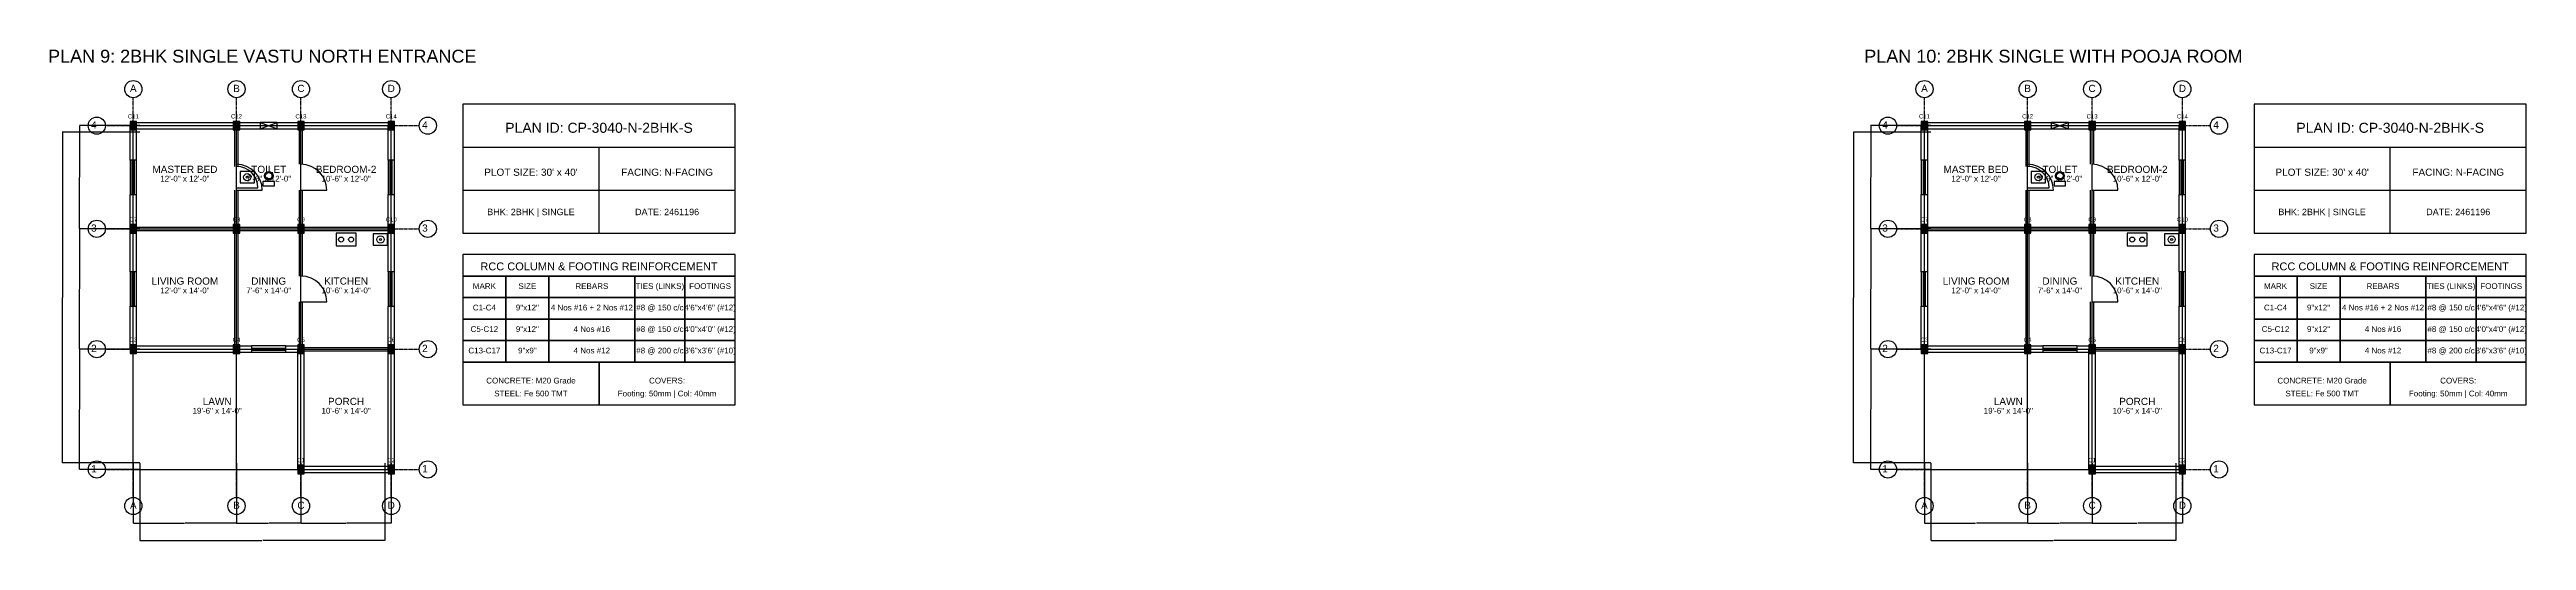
# Model space of a CAD drawing. Header units: inches. Extents: x -134 to 23580, y -99 to 23207.
# Drawn here: x 19883 to 23340, y -99 to 586 of the extents above; entities that cross this region are included whole.
import ezdxf
from ezdxf.enums import TextEntityAlignment as Align

# ---------------------------------------------------------------- set-up
doc = ezdxf.new("R2010")
doc.units = ezdxf.units.IN
doc.header["$MEASUREMENT"] = 0
doc.linetypes.add('CENTER', pattern=[2, 1.25, -0.25, 0.25, -0.25])
for name, color, linetype in [('A-COL-HATCH', 251, 'Continuous'), ('A-COLUMN', 1, 'Continuous'), ('A-DIM', 5, 'Continuous'), ('A-DOOR', 30, 'Continuous'), ('A-FIXTURE', 8, 'Continuous'), ('A-TEXT', 2, 'Continuous'), ('A-WALL-EXT', 7, 'Continuous'), ('A-WALL-INT', 9, 'Continuous'), ('A-WINDOW', 4, 'Continuous'), ('S-BEAM-FRAMING', 2, 'Continuous'), ('S-BUBBLE', 4, 'Continuous'), ('S-GRID-CENTER', 8, 'CENTER'), ('S-TABLE', 7, 'Continuous'), ('S-TEXT', 3, 'Continuous')]:
    doc.layers.add(name, color=color, linetype=linetype)
doc.styles.get("Standard").update_dxf_attribs({"font": 'arial.ttf'})
doc.dimstyles.get("Standard").update_dxf_attribs({"dimtxt": 0.18, "dimasz": 0.18, "dimexe": 0.18, "dimexo": 0.0625, "dimgap": 0.09, "dimtad": 0, "dimtih": 1, "dimtoh": 1, "dimdec": 4, "dimzin": 0, "dimdsep": 46, "dimtxsty": 'Standard', "dimcen": 0.09, "dimadec": 0, "dimazin": 0, "dimtfac": 1, "dimtdec": 4, "dimtofl": 0, "dimtmove": 0, "dimatfit": 3, "dimfxl": 1, "dimtolj": 1, "dimtzin": 0, "dimarcsym": 0})

# ---------------------------------------------------------------- blocks, each defined once
blk = doc.blocks.new('*D115')
at = {"layer": 'A-DIM', "color": 0, "lineweight": -2, "transparency": 16777216}
for p, q in [((20000, 8.9), (20000, -75.2)), ((20144, 8.9), (20144, -75.2)), ((20000.2, -75), (20071.4, -75)), ((20143.8, -75), (20072.6, -75))]:
    blk.add_line(p, q, dxfattribs=at)
at = {"layer": 'A-DIM', "color": 0, "transparency": 16777216}
for points in [[(20000.2, -75), (20000.2, -75), (20000, -75)], [(20143.8, -75), (20143.8, -75), (20144, -75)]]:
    blk.add_solid(points, dxfattribs=at)
at = {"layer": 'Defpoints', "color": 0, "transparency": 16777216}
for p in [(20000, 9), (20144, 9), (20144, -75)]:
    blk.add_point(p, dxfattribs=at)
at = {"layer": 'A-DIM', "color": 0, "transparency": 16777216, "insert": (20072, -75), "char_height": 0.18, "attachment_point": 5}
blk.add_mtext('\\A1;144.0000', dxfattribs=at)
blk = doc.blocks.new('*D116')
at = {"layer": 'A-DIM', "color": 0, "lineweight": -2, "transparency": 16777216}
for p, q in [((20144, 8.9), (20144, -75.2)), ((20234, 8.9), (20234, -75.2)), ((20144.2, -75), (20188.5, -75)), ((20233.8, -75), (20189.5, -75))]:
    blk.add_line(p, q, dxfattribs=at)
at = {"layer": 'A-DIM', "color": 0, "transparency": 16777216}
for points in [[(20144.2, -75), (20144.2, -75), (20144, -75)], [(20233.8, -75), (20233.8, -75), (20234, -75)]]:
    blk.add_solid(points, dxfattribs=at)
at = {"layer": 'Defpoints', "color": 0, "transparency": 16777216}
for p in [(20144, 9), (20234, 9), (20234, -75)]:
    blk.add_point(p, dxfattribs=at)
at = {"layer": 'A-DIM', "color": 0, "transparency": 16777216, "insert": (20189, -75), "char_height": 0.18, "attachment_point": 5}
blk.add_mtext('\\A1;90.0000', dxfattribs=at)
blk = doc.blocks.new('*D117')
at = {"layer": 'A-DIM', "color": 0, "lineweight": -2, "transparency": 16777216}
for p, q in [((20234, 8.9), (20234, -75.2)), ((20360, 8.9), (20360, -75.2)), ((20234.2, -75), (20296.4, -75)), ((20359.8, -75), (20297.6, -75))]:
    blk.add_line(p, q, dxfattribs=at)
at = {"layer": 'A-DIM', "color": 0, "transparency": 16777216}
for points in [[(20234.2, -75), (20234.2, -75), (20234, -75)], [(20359.8, -75), (20359.8, -75), (20360, -75)]]:
    blk.add_solid(points, dxfattribs=at)
at = {"layer": 'Defpoints', "color": 0, "transparency": 16777216}
for p in [(20234, 9), (20360, 9), (20360, -75)]:
    blk.add_point(p, dxfattribs=at)
at = {"layer": 'A-DIM', "color": 0, "transparency": 16777216, "insert": (20297, -75), "char_height": 0.18, "attachment_point": 5}
blk.add_mtext('\\A1;126.0000', dxfattribs=at)
blk = doc.blocks.new('*D118')
at = {"layer": 'A-DIM', "color": 0, "lineweight": -2, "transparency": 16777216}
for p, q in [((20009, 8.9), (20009, -99.2)), ((20351, 8.9), (20351, -99.2)), ((20009.2, -99), (20179.4, -99)), ((20350.8, -99), (20180.6, -99))]:
    blk.add_line(p, q, dxfattribs=at)
at = {"layer": 'A-DIM', "color": 0, "transparency": 16777216}
for points in [[(20009.2, -99), (20009.2, -99), (20009, -99)], [(20350.8, -99), (20350.8, -99), (20351, -99)]]:
    blk.add_solid(points, dxfattribs=at)
at = {"layer": 'Defpoints', "color": 0, "transparency": 16777216}
for p in [(20009, 9), (20351, 9), (20351, -99)]:
    blk.add_point(p, dxfattribs=at)
at = {"layer": 'A-DIM', "color": 0, "transparency": 16777216, "insert": (20180, -99), "char_height": 0.18, "attachment_point": 5}
blk.add_mtext('\\A1;342.0000', dxfattribs=at)
blk = doc.blocks.new('*D119')
at = {"layer": 'A-DIM', "color": 0, "lineweight": -2, "transparency": 16777216}
for p, q in [((20008.9, 168), (19924.8, 168)), ((19925, 167.8), (19925, 84.2)), ((19925, 0.2), (19925, 83.8)), ((20008.9, 0), (19924.8, 0))]:
    blk.add_line(p, q, dxfattribs=at)
at = {"layer": 'A-DIM', "color": 0, "transparency": 16777216}
for points in [[(19925, 167.8), (19925, 167.8), (19925, 168)], [(19925, 0.2), (19925, 0.2), (19925, 0)]]:
    blk.add_solid(points, dxfattribs=at)
at = {"layer": 'Defpoints', "color": 0, "transparency": 16777216}
for p in [(19925, 168), (20009, 168), (20009, 0)]:
    blk.add_point(p, dxfattribs=at)
at = {"layer": 'A-DIM', "color": 0, "transparency": 16777216, "insert": (19925, 84), "char_height": 0.18, "attachment_point": 5}
blk.add_mtext('\\A1;168.0000', dxfattribs=at)
blk = doc.blocks.new('*D120')
at = {"layer": 'A-DIM', "color": 0, "lineweight": -2, "transparency": 16777216}
for p, q in [((20008.9, 336), (19924.8, 336)), ((19925, 335.8), (19925, 252.2)), ((19925, 168.2), (19925, 251.8)), ((20008.9, 168), (19924.8, 168))]:
    blk.add_line(p, q, dxfattribs=at)
at = {"layer": 'A-DIM', "color": 0, "transparency": 16777216}
for points in [[(19925, 335.8), (19925, 335.8), (19925, 336)], [(19925, 168.2), (19925, 168.2), (19925, 168)]]:
    blk.add_solid(points, dxfattribs=at)
at = {"layer": 'Defpoints', "color": 0, "transparency": 16777216}
for p in [(19925, 336), (20009, 336), (20009, 168)]:
    blk.add_point(p, dxfattribs=at)
at = {"layer": 'A-DIM', "color": 0, "transparency": 16777216, "insert": (19925, 252), "char_height": 0.18, "attachment_point": 5}
blk.add_mtext('\\A1;168.0000', dxfattribs=at)
blk = doc.blocks.new('*D121')
at = {"layer": 'A-DIM', "color": 0, "lineweight": -2, "transparency": 16777216}
for p, q in [((20008.9, 480), (19924.8, 480)), ((19925, 479.8), (19925, 408.2)), ((19925, 336.2), (19925, 407.8)), ((20008.9, 336), (19924.8, 336))]:
    blk.add_line(p, q, dxfattribs=at)
at = {"layer": 'A-DIM', "color": 0, "transparency": 16777216}
for points in [[(19925, 479.8), (19925, 479.8), (19925, 480)], [(19925, 336.2), (19925, 336.2), (19925, 336)]]:
    blk.add_solid(points, dxfattribs=at)
at = {"layer": 'Defpoints', "color": 0, "transparency": 16777216}
for p in [(19925, 480), (20009, 480), (20009, 336)]:
    blk.add_point(p, dxfattribs=at)
at = {"layer": 'A-DIM', "color": 0, "transparency": 16777216, "insert": (19925, 408), "char_height": 0.18, "attachment_point": 5}
blk.add_mtext('\\A1;144.0000', dxfattribs=at)
blk = doc.blocks.new('*D122')
at = {"layer": 'A-DIM', "color": 0, "lineweight": -2, "transparency": 16777216}
for p, q in [((20008.9, 471), (19900.8, 471)), ((19901, 470.8), (19901, 240.2)), ((19901, 9.2), (19901, 239.8)), ((20008.9, 9), (19900.8, 9))]:
    blk.add_line(p, q, dxfattribs=at)
at = {"layer": 'A-DIM', "color": 0, "transparency": 16777216}
for points in [[(19901, 470.8), (19901, 470.8), (19901, 471)], [(19901, 9.2), (19901, 9.2), (19901, 9)]]:
    blk.add_solid(points, dxfattribs=at)
at = {"layer": 'Defpoints', "color": 0, "transparency": 16777216}
for p in [(19901, 471), (20009, 471), (20009, 9)]:
    blk.add_point(p, dxfattribs=at)
at = {"layer": 'A-DIM', "color": 0, "transparency": 16777216, "insert": (19901, 240), "char_height": 0.18, "attachment_point": 5}
blk.add_mtext('\\A1;462.0000', dxfattribs=at)
blk = doc.blocks.new('*D123')
at = {"layer": 'A-DIM', "color": 0, "lineweight": -2, "transparency": 16777216}
for p, q in [((22500, 8.9), (22500, -75.2)), ((22644, 8.9), (22644, -75.2)), ((22500.2, -75), (22571.4, -75)), ((22643.8, -75), (22572.6, -75))]:
    blk.add_line(p, q, dxfattribs=at)
at = {"layer": 'A-DIM', "color": 0, "transparency": 16777216}
for points in [[(22500.2, -75), (22500.2, -75), (22500, -75)], [(22643.8, -75), (22643.8, -75), (22644, -75)]]:
    blk.add_solid(points, dxfattribs=at)
at = {"layer": 'Defpoints', "color": 0, "transparency": 16777216}
for p in [(22500, 9), (22644, 9), (22644, -75)]:
    blk.add_point(p, dxfattribs=at)
at = {"layer": 'A-DIM', "color": 0, "transparency": 16777216, "insert": (22572, -75), "char_height": 0.18, "attachment_point": 5}
blk.add_mtext('\\A1;144.0000', dxfattribs=at)
blk = doc.blocks.new('*D124')
at = {"layer": 'A-DIM', "color": 0, "lineweight": -2, "transparency": 16777216}
for p, q in [((22644, 8.9), (22644, -75.2)), ((22734, 8.9), (22734, -75.2)), ((22644.2, -75), (22688.5, -75)), ((22733.8, -75), (22689.5, -75))]:
    blk.add_line(p, q, dxfattribs=at)
at = {"layer": 'A-DIM', "color": 0, "transparency": 16777216}
for points in [[(22644.2, -75), (22644.2, -75), (22644, -75)], [(22733.8, -75), (22733.8, -75), (22734, -75)]]:
    blk.add_solid(points, dxfattribs=at)
at = {"layer": 'Defpoints', "color": 0, "transparency": 16777216}
for p in [(22644, 9), (22734, 9), (22734, -75)]:
    blk.add_point(p, dxfattribs=at)
at = {"layer": 'A-DIM', "color": 0, "transparency": 16777216, "insert": (22689, -75), "char_height": 0.18, "attachment_point": 5}
blk.add_mtext('\\A1;90.0000', dxfattribs=at)
blk = doc.blocks.new('*D125')
at = {"layer": 'A-DIM', "color": 0, "lineweight": -2, "transparency": 16777216}
for p, q in [((22734, 8.9), (22734, -75.2)), ((22860, 8.9), (22860, -75.2)), ((22734.2, -75), (22796.4, -75)), ((22859.8, -75), (22797.6, -75))]:
    blk.add_line(p, q, dxfattribs=at)
at = {"layer": 'A-DIM', "color": 0, "transparency": 16777216}
for points in [[(22734.2, -75), (22734.2, -75), (22734, -75)], [(22859.8, -75), (22859.8, -75), (22860, -75)]]:
    blk.add_solid(points, dxfattribs=at)
at = {"layer": 'Defpoints', "color": 0, "transparency": 16777216}
for p in [(22734, 9), (22860, 9), (22860, -75)]:
    blk.add_point(p, dxfattribs=at)
at = {"layer": 'A-DIM', "color": 0, "transparency": 16777216, "insert": (22797, -75), "char_height": 0.18, "attachment_point": 5}
blk.add_mtext('\\A1;126.0000', dxfattribs=at)
blk = doc.blocks.new('*D126')
at = {"layer": 'A-DIM', "color": 0, "lineweight": -2, "transparency": 16777216}
for p, q in [((22509, 8.9), (22509, -99.2)), ((22851, 8.9), (22851, -99.2)), ((22509.2, -99), (22679.4, -99)), ((22850.8, -99), (22680.6, -99))]:
    blk.add_line(p, q, dxfattribs=at)
at = {"layer": 'A-DIM', "color": 0, "transparency": 16777216}
for points in [[(22509.2, -99), (22509.2, -99), (22509, -99)], [(22850.8, -99), (22850.8, -99), (22851, -99)]]:
    blk.add_solid(points, dxfattribs=at)
at = {"layer": 'Defpoints', "color": 0, "transparency": 16777216}
for p in [(22509, 9), (22851, 9), (22851, -99)]:
    blk.add_point(p, dxfattribs=at)
at = {"layer": 'A-DIM', "color": 0, "transparency": 16777216, "insert": (22680, -99), "char_height": 0.18, "attachment_point": 5}
blk.add_mtext('\\A1;342.0000', dxfattribs=at)
blk = doc.blocks.new('*D127')
at = {"layer": 'A-DIM', "color": 0, "lineweight": -2, "transparency": 16777216}
for p, q in [((22508.9, 168), (22424.8, 168)), ((22425, 167.8), (22425, 84.2)), ((22425, 0.2), (22425, 83.8)), ((22508.9, 0), (22424.8, 0))]:
    blk.add_line(p, q, dxfattribs=at)
at = {"layer": 'A-DIM', "color": 0, "transparency": 16777216}
for points in [[(22425, 167.8), (22425, 167.8), (22425, 168)], [(22425, 0.2), (22425, 0.2), (22425, 0)]]:
    blk.add_solid(points, dxfattribs=at)
at = {"layer": 'Defpoints', "color": 0, "transparency": 16777216}
for p in [(22425, 168), (22509, 168), (22509, 0)]:
    blk.add_point(p, dxfattribs=at)
at = {"layer": 'A-DIM', "color": 0, "transparency": 16777216, "insert": (22425, 84), "char_height": 0.18, "attachment_point": 5}
blk.add_mtext('\\A1;168.0000', dxfattribs=at)
blk = doc.blocks.new('*D128')
at = {"layer": 'A-DIM', "color": 0, "lineweight": -2, "transparency": 16777216}
for p, q in [((22508.9, 336), (22424.8, 336)), ((22425, 335.8), (22425, 252.2)), ((22425, 168.2), (22425, 251.8)), ((22508.9, 168), (22424.8, 168))]:
    blk.add_line(p, q, dxfattribs=at)
at = {"layer": 'A-DIM', "color": 0, "transparency": 16777216}
for points in [[(22425, 335.8), (22425, 335.8), (22425, 336)], [(22425, 168.2), (22425, 168.2), (22425, 168)]]:
    blk.add_solid(points, dxfattribs=at)
at = {"layer": 'Defpoints', "color": 0, "transparency": 16777216}
for p in [(22425, 336), (22509, 336), (22509, 168)]:
    blk.add_point(p, dxfattribs=at)
at = {"layer": 'A-DIM', "color": 0, "transparency": 16777216, "insert": (22425, 252), "char_height": 0.18, "attachment_point": 5}
blk.add_mtext('\\A1;168.0000', dxfattribs=at)
blk = doc.blocks.new('*D129')
at = {"layer": 'A-DIM', "color": 0, "lineweight": -2, "transparency": 16777216}
for p, q in [((22508.9, 480), (22424.8, 480)), ((22425, 479.8), (22425, 408.2)), ((22425, 336.2), (22425, 407.8)), ((22508.9, 336), (22424.8, 336))]:
    blk.add_line(p, q, dxfattribs=at)
at = {"layer": 'A-DIM', "color": 0, "transparency": 16777216}
for points in [[(22425, 479.8), (22425, 479.8), (22425, 480)], [(22425, 336.2), (22425, 336.2), (22425, 336)]]:
    blk.add_solid(points, dxfattribs=at)
at = {"layer": 'Defpoints', "color": 0, "transparency": 16777216}
for p in [(22425, 480), (22509, 480), (22509, 336)]:
    blk.add_point(p, dxfattribs=at)
at = {"layer": 'A-DIM', "color": 0, "transparency": 16777216, "insert": (22425, 408), "char_height": 0.18, "attachment_point": 5}
blk.add_mtext('\\A1;144.0000', dxfattribs=at)
blk = doc.blocks.new('*D130')
at = {"layer": 'A-DIM', "color": 0, "lineweight": -2, "transparency": 16777216}
for p, q in [((22508.9, 471), (22400.8, 471)), ((22401, 470.8), (22401, 240.2)), ((22401, 9.2), (22401, 239.8)), ((22508.9, 9), (22400.8, 9))]:
    blk.add_line(p, q, dxfattribs=at)
at = {"layer": 'A-DIM', "color": 0, "transparency": 16777216}
for points in [[(22401, 470.8), (22401, 470.8), (22401, 471)], [(22401, 9.2), (22401, 9.2), (22401, 9)]]:
    blk.add_solid(points, dxfattribs=at)
at = {"layer": 'Defpoints', "color": 0, "transparency": 16777216}
for p in [(22401, 471), (22509, 471), (22509, 9)]:
    blk.add_point(p, dxfattribs=at)
at = {"layer": 'A-DIM', "color": 0, "transparency": 16777216, "insert": (22401, 240), "char_height": 0.18, "attachment_point": 5}
blk.add_mtext('\\A1;462.0000', dxfattribs=at)

msp = doc.modelspace()

# ---------------------------------------------------------------- linework, layer by layer
at = {"layer": 'A-COL-HATCH'}
for points in [[(19995.5, 474), (20004.5, 474), (19995.5, 486), (20004.5, 486)], [(20139.5, 474), (20148.5, 474), (20139.5, 486), (20148.5, 486)], [(20229.5, 474), (20238.5, 474), (20229.5, 486), (20238.5, 486)], [(20355.5, 474), (20364.5, 474), (20355.5, 486), (20364.5, 486)], [(22495.5, 474), (22504.5, 474), (22495.5, 486), (22504.5, 486)], [(22639.5, 474), (22648.5, 474), (22639.5, 486), (22648.5, 486)], [(22729.5, 474), (22738.5, 474), (22729.5, 486), (22738.5, 486)], [(22855.5, 474), (22864.5, 474), (22855.5, 486), (22864.5, 486)], [(19995.5, 330), (20004.5, 330), (19995.5, 342), (20004.5, 342)], [(20139.5, 330), (20148.5, 330), (20139.5, 342), (20148.5, 342)], [(20229.5, 330), (20238.5, 330), (20229.5, 342), (20238.5, 342)], [(20355.5, 330), (20364.5, 330), (20355.5, 342), (20364.5, 342)], [(22495.5, 330), (22504.5, 330), (22495.5, 342), (22504.5, 342)], [(22639.5, 330), (22648.5, 330), (22639.5, 342), (22648.5, 342)], [(22729.5, 330), (22738.5, 330), (22729.5, 342), (22738.5, 342)], [(22855.5, 330), (22864.5, 330), (22855.5, 342), (22864.5, 342)], [(19995.5, 162), (20004.5, 162), (19995.5, 174), (20004.5, 174)], [(20139.5, 162), (20148.5, 162), (20139.5, 174), (20148.5, 174)], [(20229.5, 162), (20238.5, 162), (20229.5, 174), (20238.5, 174)], [(20355.5, 162), (20364.5, 162), (20355.5, 174), (20364.5, 174)], [(22495.5, 162), (22504.5, 162), (22495.5, 174), (22504.5, 174)], [(22639.5, 162), (22648.5, 162), (22639.5, 174), (22648.5, 174)], [(22729.5, 162), (22738.5, 162), (22729.5, 174), (22738.5, 174)], [(22855.5, 162), (22864.5, 162), (22855.5, 174), (22864.5, 174)], [(20229.5, -6), (20238.5, -6), (20229.5, 6), (20238.5, 6)], [(20355.5, -6), (20364.5, -6), (20355.5, 6), (20364.5, 6)], [(22729.5, -6), (22738.5, -6), (22729.5, 6), (22738.5, 6)], [(22855.5, -6), (22864.5, -6), (22855.5, 6), (22864.5, 6)]]:
    msp.add_solid(points, dxfattribs=at)
at = {"layer": 'A-COLUMN'}
for points in [[(19995.5, 474), (20004.5, 474), (20004.5, 486), (19995.5, 486)], [(20139.5, 474), (20148.5, 474), (20148.5, 486), (20139.5, 486)], [(20229.5, 474), (20238.5, 474), (20238.5, 486), (20229.5, 486)], [(20355.5, 474), (20364.5, 474), (20364.5, 486), (20355.5, 486)], [(22495.5, 474), (22504.5, 474), (22504.5, 486), (22495.5, 486)], [(22639.5, 474), (22648.5, 474), (22648.5, 486), (22639.5, 486)], [(22729.5, 474), (22738.5, 474), (22738.5, 486), (22729.5, 486)], [(22855.5, 474), (22864.5, 474), (22864.5, 486), (22855.5, 486)], [(19995.5, 330), (20004.5, 330), (20004.5, 342), (19995.5, 342)], [(20139.5, 330), (20148.5, 330), (20148.5, 342), (20139.5, 342)], [(20229.5, 330), (20238.5, 330), (20238.5, 342), (20229.5, 342)], [(20355.5, 330), (20364.5, 330), (20364.5, 342), (20355.5, 342)], [(22495.5, 330), (22504.5, 330), (22504.5, 342), (22495.5, 342)], [(22639.5, 330), (22648.5, 330), (22648.5, 342), (22639.5, 342)], [(22729.5, 330), (22738.5, 330), (22738.5, 342), (22729.5, 342)], [(22855.5, 330), (22864.5, 330), (22864.5, 342), (22855.5, 342)], [(19995.5, 162), (20004.5, 162), (20004.5, 174), (19995.5, 174)], [(20139.5, 162), (20148.5, 162), (20148.5, 174), (20139.5, 174)], [(20229.5, 162), (20238.5, 162), (20238.5, 174), (20229.5, 174)], [(20355.5, 162), (20364.5, 162), (20364.5, 174), (20355.5, 174)], [(22495.5, 162), (22504.5, 162), (22504.5, 174), (22495.5, 174)], [(22639.5, 162), (22648.5, 162), (22648.5, 174), (22639.5, 174)], [(22729.5, 162), (22738.5, 162), (22738.5, 174), (22729.5, 174)], [(22855.5, 162), (22864.5, 162), (22864.5, 174), (22855.5, 174)], [(20229.5, -6), (20238.5, -6), (20238.5, 6), (20229.5, 6)], [(20355.5, -6), (20364.5, -6), (20364.5, 6), (20355.5, 6)], [(22729.5, -6), (22738.5, -6), (22738.5, 6), (22729.5, 6)], [(22855.5, -6), (22864.5, -6), (22864.5, 6), (22855.5, 6)]]:
    msp.add_lwpolyline(points, close=True, dxfattribs=at)
at = {"layer": 'A-DOOR'}
for p, q in [((20144, 393), (20174, 393)), ((20144, 390), (20180, 390)), ((20234, 390), (20270, 390)), ((22644, 393), (22674, 393)), ((22644, 390), (22680, 390)), ((22734, 390), (22770, 390)), ((20234, 234), (20270, 234)), ((22734, 234), (22770, 234))]:
    msp.add_line(p, q, dxfattribs=at)
for centre, radius in [((20144, 390), 36), ((20144, 393), 30), ((20234, 390), 36), ((22644, 390), 36), ((22644, 393), 30), ((22734, 390), 36), ((20234, 234), 36), ((22734, 234), 36)]:
    msp.add_arc(centre, radius, 0, 90, dxfattribs=at)
at = {"layer": 'A-FIXTURE'}
for points in [[(20149, 400), (20169, 400), (20169, 416), (20149, 416)], [(22649, 400), (22669, 400), (22669, 416), (22649, 416)], [(20181, 396), (20197, 396), (20197, 402), (20181, 402)], [(22681, 396), (22697, 396), (22697, 402), (22681, 402)], [(20283, 312), (20311, 312), (20311, 330), (20283, 330)], [(20335, 313), (20355, 313), (20355, 329), (20335, 329)], [(22783, 312), (22811, 312), (22811, 330), (22783, 330)], [(22835, 313), (22855, 313), (22855, 329), (22835, 329)]]:
    msp.add_lwpolyline(points, close=True, dxfattribs=at)
for centre, radius in [((20189, 410), 6), ((22689, 410), 6), ((20159, 408), 5), ((20159, 408), 1.5), ((20189, 410), 4.5), ((22659, 408), 5), ((22659, 408), 1.5), ((22689, 410), 4.5), ((20290, 321), 3.5), ((20304, 321), 3.5), ((20345, 321), 5), ((20345, 321), 1.5), ((22790, 321), 3.5), ((22804, 321), 3.5), ((22845, 321), 5), ((22845, 321), 1.5)]:
    msp.add_circle(centre, radius, dxfattribs=at)
at = {"layer": 'A-WALL-EXT'}
for p, q in [((20000, 484.5), (20144, 484.5)), ((20144, 484.5), (20177, 484.5)), ((20201, 484.5), (20234, 484.5)), ((20234, 484.5), (20360, 484.5)), ((22500, 484.5), (22644, 484.5)), ((22644, 484.5), (22677, 484.5)), ((22701, 484.5), (22734, 484.5)), ((22734, 484.5), (22860, 484.5)), ((19995.5, 432), (19995.5, 480)), ((20000, 475.5), (20144, 475.5)), ((20004.5, 432), (20004.5, 480)), ((20144, 475.5), (20177, 475.5)), ((20201, 475.5), (20234, 475.5)), ((20234, 475.5), (20360, 475.5)), ((20355.5, 432), (20355.5, 480)), ((20364.5, 432), (20364.5, 480)), ((20460, 450), (20840, 450)), ((20650, 330), (20650, 450)), ((22495.5, 432), (22495.5, 480)), ((22500, 475.5), (22644, 475.5)), ((22504.5, 432), (22504.5, 480)), ((22644, 475.5), (22677, 475.5)), ((22701, 475.5), (22734, 475.5)), ((22734, 475.5), (22860, 475.5)), ((22855.5, 432), (22855.5, 480)), ((22864.5, 432), (22864.5, 480)), ((22960, 450), (23340, 450)), ((23150, 330), (23150, 450)), ((19995.5, 336), (19995.5, 384)), ((20004.5, 336), (20004.5, 384)), ((20355.5, 336), (20355.5, 384)), ((20364.5, 336), (20364.5, 384)), ((20460, 390), (20840, 390)), ((22495.5, 336), (22495.5, 384)), ((22504.5, 336), (22504.5, 384)), ((22855.5, 336), (22855.5, 384)), ((22864.5, 336), (22864.5, 384)), ((22960, 390), (23340, 390)), ((19995.5, 276), (19995.5, 336)), ((20004.5, 276), (20004.5, 336)), ((20355.5, 276), (20355.5, 336)), ((20364.5, 276), (20364.5, 336)), ((22495.5, 276), (22495.5, 336)), ((22504.5, 276), (22504.5, 336)), ((22855.5, 276), (22855.5, 336)), ((22864.5, 276), (22864.5, 336)), ((19995.5, 168), (19995.5, 228)), ((20004.5, 168), (20004.5, 228)), ((20355.5, 168), (20355.5, 228)), ((20364.5, 168), (20364.5, 228)), ((22495.5, 168), (22495.5, 228)), ((22504.5, 168), (22504.5, 228)), ((22855.5, 168), (22855.5, 228)), ((22864.5, 168), (22864.5, 228)), ((20000, 172.5), (20144, 172.5)), ((20000, 163.5), (20144, 163.5)), ((20144, 172.5), (20165, 172.5)), ((20144, 163.5), (20165, 163.5)), ((20213, 172.5), (20234, 172.5)), ((20213, 163.5), (20234, 163.5)), ((20229.5, 0), (20229.5, 168)), ((20238.5, 0), (20238.5, 168)), ((20355.5, 0), (20355.5, 168)), ((20364.5, 0), (20364.5, 168)), ((22500, 172.5), (22644, 172.5)), ((22500, 163.5), (22644, 163.5)), ((22644, 172.5), (22665, 172.5)), ((22644, 163.5), (22665, 163.5)), ((22713, 172.5), (22734, 172.5)), ((22713, 163.5), (22734, 163.5)), ((22729.5, 0), (22729.5, 168)), ((22738.5, 0), (22738.5, 168)), ((22855.5, 0), (22855.5, 168)), ((22864.5, 0), (22864.5, 168)), ((20234, 4.5), (20360, 4.5)), ((22734, 4.5), (22860, 4.5)), ((20234, -4.5), (20360, -4.5)), ((22734, -4.5), (22860, -4.5))]:
    msp.add_line(p, q, dxfattribs=at)
for points in [[(20460, 330), (20840, 330), (20840, 510), (20460, 510)], [(22960, 330), (23340, 330), (23340, 510), (22960, 510)]]:
    msp.add_lwpolyline(points, close=True, dxfattribs=at)
at = {"layer": 'A-WALL-INT'}
for p, q in [((20141.75, 423), (20141.75, 480)), ((20146.25, 423), (20146.25, 480)), ((20231.75, 426), (20231.75, 480)), ((20236.25, 426), (20236.25, 480)), ((22641.75, 423), (22641.75, 480)), ((22646.25, 423), (22646.25, 480)), ((22731.75, 426), (22731.75, 480)), ((22736.25, 426), (22736.25, 480)), ((20141.75, 336), (20141.75, 390)), ((20146.25, 336), (20146.25, 390)), ((20231.75, 336), (20231.75, 390)), ((20236.25, 336), (20236.25, 390)), ((22641.75, 336), (22641.75, 390)), ((22646.25, 336), (22646.25, 390)), ((22731.75, 336), (22731.75, 390)), ((22736.25, 336), (22736.25, 390)), ((20000, 338.25), (20144, 338.25)), ((20000, 333.75), (20144, 333.75)), ((20141.75, 168), (20141.75, 336)), ((20144, 338.25), (20234, 338.25)), ((20144, 333.75), (20234, 333.75)), ((20146.25, 168), (20146.25, 336)), ((20231.75, 270), (20231.75, 336)), ((20234, 338.25), (20360, 338.25)), ((20234, 333.75), (20360, 333.75)), ((20236.25, 270), (20236.25, 336)), ((22500, 338.25), (22644, 338.25)), ((22500, 333.75), (22644, 333.75)), ((22641.75, 168), (22641.75, 336)), ((22644, 338.25), (22734, 338.25)), ((22644, 333.75), (22734, 333.75)), ((22646.25, 168), (22646.25, 336)), ((22731.75, 270), (22731.75, 336)), ((22734, 338.25), (22860, 338.25)), ((22734, 333.75), (22860, 333.75)), ((22736.25, 270), (22736.25, 336)), ((20231.75, 168), (20231.75, 234)), ((20236.25, 168), (20236.25, 234)), ((22731.75, 168), (22731.75, 234)), ((22736.25, 168), (22736.25, 234)), ((20234, 170.25), (20360, 170.25)), ((20234, 165.75), (20360, 165.75)), ((22734, 170.25), (22860, 170.25)), ((22734, 165.75), (22860, 165.75))]:
    msp.add_line(p, q, dxfattribs=at)
at = {"layer": 'A-WINDOW'}
for p, q in [((20177, 475.5), (20201, 484.5)), ((20177, 484.5), (20201, 475.5)), ((22677, 475.5), (22701, 484.5)), ((22677, 484.5), (22701, 475.5)), ((19998.5, 384), (19998.5, 432)), ((20001.5, 384), (20001.5, 432)), ((20358.5, 384), (20358.5, 432)), ((20361.5, 384), (20361.5, 432)), ((22498.5, 384), (22498.5, 432)), ((22501.5, 384), (22501.5, 432)), ((22858.5, 384), (22858.5, 432)), ((22861.5, 384), (22861.5, 432)), ((19998.5, 228), (19998.5, 276)), ((20001.5, 228), (20001.5, 276)), ((20358.5, 228), (20358.5, 276)), ((20361.5, 228), (20361.5, 276)), ((22498.5, 228), (22498.5, 276)), ((22501.5, 228), (22501.5, 276)), ((22858.5, 228), (22858.5, 276)), ((22861.5, 228), (22861.5, 276)), ((20165, 169.5), (20213, 169.5)), ((20165, 166.5), (20213, 166.5)), ((22665, 169.5), (22713, 169.5)), ((22665, 166.5), (22713, 166.5))]:
    msp.add_line(p, q, dxfattribs=at)
for points in [[(20177, 475.5), (20201, 475.5), (20201, 484.5), (20177, 484.5)], [(22677, 475.5), (22701, 475.5), (22701, 484.5), (22677, 484.5)], [(19995.5, 384), (20004.5, 384), (20004.5, 432), (19995.5, 432)], [(20355.5, 384), (20364.5, 384), (20364.5, 432), (20355.5, 432)], [(22495.5, 384), (22504.5, 384), (22504.5, 432), (22495.5, 432)], [(22855.5, 384), (22864.5, 384), (22864.5, 432), (22855.5, 432)], [(19995.5, 228), (20004.5, 228), (20004.5, 276), (19995.5, 276)], [(20355.5, 228), (20364.5, 228), (20364.5, 276), (20355.5, 276)], [(22495.5, 228), (22504.5, 228), (22504.5, 276), (22495.5, 276)], [(22855.5, 228), (22864.5, 228), (22864.5, 276), (22855.5, 276)], [(20165, 163.5), (20213, 163.5), (20213, 172.5), (20165, 172.5)], [(22665, 163.5), (22713, 163.5), (22713, 172.5), (22665, 172.5)]]:
    msp.add_lwpolyline(points, close=True, dxfattribs=at)
at = {"layer": 'S-BEAM-FRAMING'}
for p, q in [((20000, 0), (20000, 480)), ((20000, 480), (20360, 480)), ((20144, 0), (20144, 480)), ((20234, 0), (20234, 480)), ((20360, 0), (20360, 480)), ((22500, 0), (22500, 480)), ((22500, 480), (22860, 480)), ((22644, 0), (22644, 480)), ((22734, 0), (22734, 480)), ((22860, 0), (22860, 480)), ((20000, 336), (20360, 336)), ((22500, 336), (22860, 336)), ((20000, 168), (20360, 168)), ((22500, 168), (22860, 168)), ((20000, 0), (20360, 0)), ((22500, 0), (22860, 0))]:
    msp.add_line(p, q, dxfattribs=at)
at = {"layer": 'S-BUBBLE'}
for centre in [(20000, 531), (20144, 531), (20234, 531), (20360, 531), (22500, 531), (22644, 531), (22734, 531), (22860, 531), (19949, 480), (20411, 480), (22449, 480), (22911, 480), (19949, 336), (20411, 336), (22449, 336), (22911, 336), (19949, 168), (20411, 168), (22449, 168), (22911, 168), (19949, 0), (20411, 0), (22449, 0), (22911, 0), (20000, -51), (20144, -51), (20234, -51), (20360, -51), (22500, -51), (22644, -51), (22734, -51), (22860, -51)]:
    msp.add_circle(centre, 12, dxfattribs=at)
at = {"layer": 'S-GRID-CENTER'}
for p, q in [((20000, -39), (20000, 519)), ((20144, -39), (20144, 519)), ((20234, -39), (20234, 519)), ((20360, -39), (20360, 519)), ((22500, -39), (22500, 519)), ((22644, -39), (22644, 519)), ((22734, -39), (22734, 519)), ((22860, -39), (22860, 519)), ((19961, 480), (20399, 480)), ((22461, 480), (22899, 480)), ((19961, 336), (20399, 336)), ((22461, 336), (22899, 336)), ((19961, 168), (20399, 168)), ((22461, 168), (22899, 168)), ((19961, 0), (20399, 0)), ((22461, 0), (22899, 0))]:
    msp.add_line(p, q, dxfattribs=at)
at = {"layer": 'S-TABLE'}
for points in [[(20460, 270), (20840, 270), (20840, 300), (20460, 300)], [(22960, 270), (23340, 270), (23340, 300), (22960, 300)], [(20460, 240), (20520, 240), (20520, 270), (20460, 270)], [(20520, 240), (20580, 240), (20580, 270), (20520, 270)], [(20580, 240), (20700, 240), (20700, 270), (20580, 270)], [(20700, 240), (20770, 240), (20770, 270), (20700, 270)], [(20770, 240), (20840, 240), (20840, 270), (20770, 270)], [(22960, 240), (23020, 240), (23020, 270), (22960, 270)], [(23020, 240), (23080, 240), (23080, 270), (23020, 270)], [(23080, 240), (23200, 240), (23200, 270), (23080, 270)], [(23200, 240), (23270, 240), (23270, 270), (23200, 270)], [(23270, 240), (23340, 240), (23340, 270), (23270, 270)], [(20460, 210), (20520, 210), (20520, 240), (20460, 240)], [(20460, 180), (20520, 180), (20520, 210), (20460, 210)], [(20520, 210), (20580, 210), (20580, 240), (20520, 240)], [(20520, 180), (20580, 180), (20580, 210), (20520, 210)], [(20580, 210), (20700, 210), (20700, 240), (20580, 240)], [(20580, 180), (20700, 180), (20700, 210), (20580, 210)], [(20700, 210), (20770, 210), (20770, 240), (20700, 240)], [(20700, 180), (20770, 180), (20770, 210), (20700, 210)], [(20770, 210), (20840, 210), (20840, 240), (20770, 240)], [(20770, 180), (20840, 180), (20840, 210), (20770, 210)], [(22960, 210), (23020, 210), (23020, 240), (22960, 240)], [(22960, 180), (23020, 180), (23020, 210), (22960, 210)], [(23020, 210), (23080, 210), (23080, 240), (23020, 240)], [(23020, 180), (23080, 180), (23080, 210), (23020, 210)], [(23080, 210), (23200, 210), (23200, 240), (23080, 240)], [(23080, 180), (23200, 180), (23200, 210), (23080, 210)], [(23200, 210), (23270, 210), (23270, 240), (23200, 240)], [(23200, 180), (23270, 180), (23270, 210), (23200, 210)], [(23270, 210), (23340, 210), (23340, 240), (23270, 240)], [(23270, 180), (23340, 180), (23340, 210), (23270, 210)], [(20460, 150), (20520, 150), (20520, 180), (20460, 180)], [(20520, 150), (20580, 150), (20580, 180), (20520, 180)], [(20580, 150), (20700, 150), (20700, 180), (20580, 180)], [(20700, 150), (20770, 150), (20770, 180), (20700, 180)], [(20770, 150), (20840, 150), (20840, 180), (20770, 180)], [(22960, 150), (23020, 150), (23020, 180), (22960, 180)], [(23020, 150), (23080, 150), (23080, 180), (23020, 180)], [(23080, 150), (23200, 150), (23200, 180), (23080, 180)], [(23200, 150), (23270, 150), (23270, 180), (23200, 180)], [(23270, 150), (23340, 150), (23340, 180), (23270, 180)], [(20460, 90), (20650, 90), (20650, 150), (20460, 150)], [(20650, 90), (20840, 90), (20840, 150), (20650, 150)], [(22960, 90), (23150, 90), (23150, 150), (22960, 150)], [(23150, 90), (23340, 90), (23340, 150), (23150, 150)]]:
    msp.add_lwpolyline(points, close=True, dxfattribs=at)

# ---------------------------------------------------------------- texts
at = {"layer": 'A-TEXT'}
for s, height, p in [('PLAN 9: 2BHK SINGLE VASTU NORTH ENTRANCE', 18, (20180, 568)), ('PLAN 10: 2BHK SINGLE WITH POOJA ROOM', 18, (22680, 568)), ('C11', 6, (20000, 490)), ('C12', 6, (20144, 490)), ('C13', 6, (20234, 490)), ('C14', 6, (20360, 490)), ('PLAN ID: CP-3040-N-2BHK-S', 14, (20650, 470)), ('C11', 6, (22500, 490)), ('C12', 6, (22644, 490)), ('C13', 6, (22734, 490)), ('C14', 6, (22860, 490)), ('PLAN ID: CP-3040-N-2BHK-S', 14, (23150, 470)), ('MASTER BED', 10, (20072, 414)), ('TOILET', 10, (20189, 414)), ('BEDROOM-2', 10, (20297, 414)), ("PLOT SIZE: 30' x 40'", 10, (20555, 410)), ('FACING: N-FACING', 10, (20745, 410)), ('MASTER BED', 10, (22572, 414)), ('TOILET', 10, (22689, 414)), ('BEDROOM-2', 10, (22797, 414)), ("PLOT SIZE: 30' x 40'", 10, (23055, 410)), ('FACING: N-FACING', 10, (23245, 410)), ('12\'-0" x 12\'-0"', 8, (20072, 402)), ('7\'-6" x 12\'-0"', 8, (20189, 402)), ('10\'-6" x 12\'-0"', 8, (20297, 402)), ('12\'-0" x 12\'-0"', 8, (22572, 402)), ('7\'-6" x 12\'-0"', 8, (22689, 402)), ('10\'-6" x 12\'-0"', 8, (22797, 402)), ('C7', 6, (20000, 346)), ('C8', 6, (20144, 346)), ('C9', 6, (20234, 346)), ('C10', 6, (20360, 346)), ('BHK: 2BHK | SINGLE', 9, (20555, 355)), ('DATE: 2461196', 9, (20745, 355)), ('C7', 6, (22500, 346)), ('C8', 6, (22644, 346)), ('C9', 6, (22734, 346)), ('C10', 6, (22860, 346)), ('BHK: 2BHK | SINGLE', 9, (23055, 355)), ('DATE: 2461196', 9, (23245, 355)), ('LIVING ROOM', 10, (20072, 258)), ('12\'-0" x 14\'-0"', 8, (20072, 246)), ('7\'-6" x 14\'-0"', 8, (20189, 246)), ('DINING', 10, (20189, 258)), ('10\'-6" x 14\'-0"', 8, (20297, 246)), ('KITCHEN', 10, (20297, 258)), ('LIVING ROOM', 10, (22572, 258)), ('12\'-0" x 14\'-0"', 8, (22572, 246)), ('7\'-6" x 14\'-0"', 8, (22689, 246)), ('DINING', 10, (22689, 258)), ('10\'-6" x 14\'-0"', 8, (22797, 246)), ('KITCHEN', 10, (22797, 258)), ('C3', 6, (20000, 178)), ('C4', 6, (20144, 178)), ('C5', 6, (20234, 178)), ('C6', 6, (20360, 178)), ('C3', 6, (22500, 178)), ('C4', 6, (22644, 178)), ('C5', 6, (22734, 178)), ('C6', 6, (22860, 178)), ('19\'-6" x 14\'-0"', 8, (20117, 78)), ('LAWN', 10, (20117, 90)), ('10\'-6" x 14\'-0"', 8, (20297, 78)), ('PORCH', 10, (20297, 90)), ('19\'-6" x 14\'-0"', 8, (22617, 78)), ('LAWN', 10, (22617, 90)), ('10\'-6" x 14\'-0"', 8, (22797, 78)), ('PORCH', 10, (22797, 90)), ('C1', 6, (20234, 10)), ('C2', 6, (20360, 10)), ('C1', 6, (22734, 10)), ('C2', 6, (22860, 10))]:
    msp.add_text(s, height=height, dxfattribs=at).set_placement(p, align=Align.CENTER)
at = {"layer": 'S-TEXT'}
for s, height, p in [('A', 10, (20000, 527)), ('B', 10, (20144, 527)), ('C', 10, (20234, 527)), ('D', 10, (20360, 527)), ('A', 10, (22500, 527)), ('B', 10, (22644, 527)), ('C', 10, (22734, 527)), ('D', 10, (22860, 527)), ('4', 10, (19945, 476)), ('4', 10, (20407, 476)), ('4', 10, (22445, 476)), ('4', 10, (22907, 476)), ('3', 10, (19945, 332)), ('3', 10, (20407, 332)), ('3', 10, (22445, 332)), ('3', 10, (22907, 332)), ('RCC COLUMN & FOOTING REINFORCEMENT', 11, (20650, 278)), ('RCC COLUMN & FOOTING REINFORCEMENT', 11, (23150, 278)), ('MARK', 8, (20490, 252)), ('SIZE', 8, (20550, 252)), ('REBARS', 8, (20640, 252)), ('TIES (LINKS)', 8, (20735, 252)), ('FOOTINGS', 8, (20805, 252)), ('MARK', 8, (22990, 252)), ('SIZE', 8, (23050, 252)), ('REBARS', 8, (23140, 252)), ('TIES (LINKS)', 8, (23235, 252)), ('FOOTINGS', 8, (23305, 252)), ('C1-C4', 8, (20490, 222)), ('9"x12"', 8, (20550, 222)), ('4 Nos #16 + 2 Nos #12', 8, (20640, 222)), ('#8 @ 150 c/c', 8, (20735, 222)), ('4\'6"x4\'6" (#12)', 8, (20805, 222)), ('C1-C4', 8, (22990, 222)), ('9"x12"', 8, (23050, 222)), ('4 Nos #16 + 2 Nos #12', 8, (23140, 222)), ('#8 @ 150 c/c', 8, (23235, 222)), ('4\'6"x4\'6" (#12)', 8, (23305, 222)), ('2', 10, (19945, 164)), ('2', 10, (20407, 164)), ('C5-C12', 8, (20490, 192)), ('9"x12"', 8, (20550, 192)), ('4 Nos #16', 8, (20640, 192)), ('#8 @ 150 c/c', 8, (20735, 192)), ('4\'0"x4\'0" (#12)', 8, (20805, 192)), ('2', 10, (22445, 164)), ('2', 10, (22907, 164)), ('C5-C12', 8, (22990, 192)), ('9"x12"', 8, (23050, 192)), ('4 Nos #16', 8, (23140, 192)), ('#8 @ 150 c/c', 8, (23235, 192)), ('4\'0"x4\'0" (#12)', 8, (23305, 192)), ('C13-C17', 8, (20490, 162)), ('9"x9"', 8, (20550, 162)), ('4 Nos #12', 8, (20640, 162)), ('#8 @ 200 c/c', 8, (20735, 162)), ('3\'6"x3\'6" (#10)', 8, (20805, 162)), ('C13-C17', 8, (22990, 162)), ('9"x9"', 8, (23050, 162)), ('4 Nos #12', 8, (23140, 162)), ('#8 @ 200 c/c', 8, (23235, 162)), ('3\'6"x3\'6" (#10)', 8, (23305, 162)), ('CONCRETE: M20 Grade', 8, (20555, 120)), ('STEEL: Fe 500 TMT', 8, (20555, 102)), ('Footing: 50mm | Col: 40mm', 8, (20745, 102)), ('COVERS:', 8, (20745, 120)), ('CONCRETE: M20 Grade', 8, (23055, 120)), ('STEEL: Fe 500 TMT', 8, (23055, 102)), ('Footing: 50mm | Col: 40mm', 8, (23245, 102)), ('COVERS:', 8, (23245, 120)), ('1', 10, (19945, -4)), ('1', 10, (20407, -4)), ('1', 10, (22445, -4)), ('1', 10, (22907, -4)), ('A', 10, (20000, -55)), ('B', 10, (20144, -55)), ('C', 10, (20234, -55)), ('D', 10, (20360, -55)), ('A', 10, (22500, -55)), ('B', 10, (22644, -55)), ('C', 10, (22734, -55)), ('D', 10, (22860, -55))]:
    msp.add_text(s, height=height, dxfattribs=at).set_placement(p, align=Align.CENTER)

# ---------------------------------------------------------------- dimensions: what is measured, and where the dimension line sits
at = {"layer": 'A-DIM'}
for base, p1, p2, picture, middle in [((19901, 471), (20009, 9), (20009, 471), '*D122', (19901, 240)), ((19925, 480), (20009, 336), (20009, 480), '*D121', (19925, 408)), ((22401, 471), (22509, 9), (22509, 471), '*D130', (22401, 240)), ((22425, 480), (22509, 336), (22509, 480), '*D129', (22425, 408)), ((19925, 336), (20009, 168), (20009, 336), '*D120', (19925, 252)), ((22425, 336), (22509, 168), (22509, 336), '*D128', (22425, 252)), ((19925, 168), (20009, 0), (20009, 168), '*D119', (19925, 84)), ((22425, 168), (22509, 0), (22509, 168), '*D127', (22425, 84))]:
    dim = msp.add_linear_dim(base=base, p1=p1, p2=p2, angle=90, dimstyle='Standard', dxfattribs=at)
    dim.commit()
    dim.dimension.update_dxf_attribs({"geometry": picture, "text_midpoint": middle})
for base, p1, p2, picture, middle in [((20144, -75), (20000, 9), (20144, 9), '*D115', (20072, -75)), ((20351, -99), (20009, 9), (20351, 9), '*D118', (20180, -99)), ((20234, -75), (20144, 9), (20234, 9), '*D116', (20189, -75)), ((20360, -75), (20234, 9), (20360, 9), '*D117', (20297, -75)), ((22644, -75), (22500, 9), (22644, 9), '*D123', (22572, -75)), ((22851, -99), (22509, 9), (22851, 9), '*D126', (22680, -99)), ((22734, -75), (22644, 9), (22734, 9), '*D124', (22689, -75)), ((22860, -75), (22734, 9), (22860, 9), '*D125', (22797, -75))]:
    dim = msp.add_linear_dim(base=base, p1=p1, p2=p2, dimstyle='Standard', dxfattribs=at)
    dim.commit()
    dim.dimension.update_dxf_attribs({"geometry": picture, "text_midpoint": middle})

doc.saveas('drawing.dxf')
